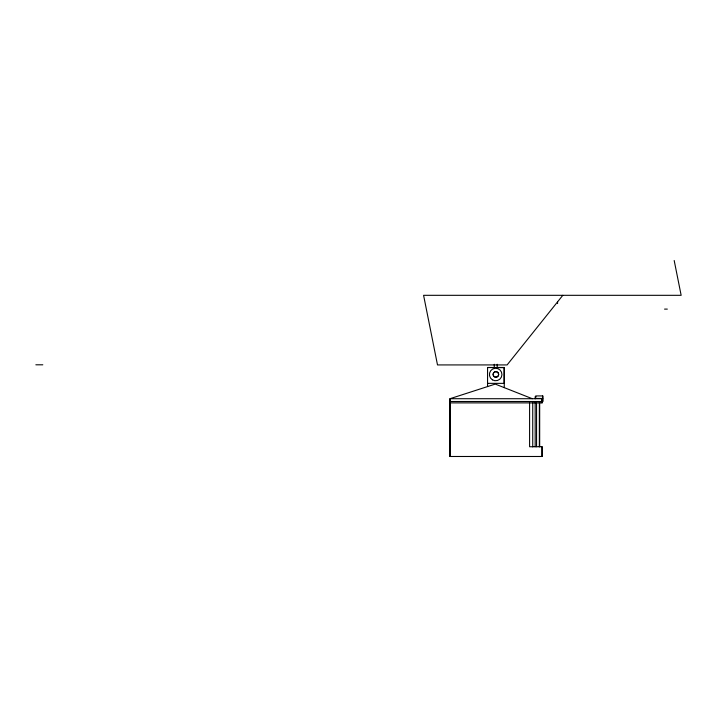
<?xml version="1.0" encoding="UTF-8"?>
<svg xmlns="http://www.w3.org/2000/svg" width="717" height="717" viewBox="0 0 717 717"><rect width="100%" height="100%" fill="white"/><g stroke="black" fill="none" stroke-linecap="round" stroke-linejoin="round"><path stroke-width="1.08" d="M529.594 402.891L529.594 446.745L542.088 446.745L542.088 456.487L449.971 456.487L449.971 398.715L495.259 384.088L532.319 398.715M449.971 456.487L449.971 398.715L542.061 398.715L542.07 402.882M487.56 386.571L487.569 367.507L504.132 367.525L504.105 383.371L487.551 383.353M494.264 367.507L494.273 364.254M504.123 367.525L497.195 367.507L497.204 364.254M504.266 387.637L504.266 367.525L496.469 367.525M449.971 402.891L542.061 402.891L542.061 398.715M562.809 295.314L507.116 364.926L437.504 364.926L423.586 295.314L681.15 295.314L674.186 260.504M664.542 309.108L667.321 309.108M35.85 364.801L42.814 364.801M487.569 367.507L494.246 367.525M542.76 395.927L542.76 401.493L542.76 395.927L535.707 395.927L535.707 398.437L542.76 398.437M535.868 396.626L535.169 396.626L535.169 398.849M449.971 401.502L542.061 401.502M557.575 302.153L557.575 303.542M542.079 446.745L542.079 456.496M539.677 402.192L539.677 446.745M539.345 402.443L539.345 446.745M536.558 402.443L536.558 446.745M535.169 402.192L535.169 446.745M532.74 402.595L532.74 446.888M498.288 372.965L497.831 372.401A2.787 2.787 0 0 0 493.538 375.869L493.995 376.434A2.787 2.787 0 0 0 498.288 372.965M494.192 376.658A2.787 2.787 0 0 0 498.62 374.749A2.787 2.787 0 0 0 494.757 371.872A2.787 2.787 0 0 0 494.192 376.658M492.4 379.831A6.265 6.265 0 0 0 501.945 374.677A6.265 6.265 0 0 0 492.704 368.986A6.265 6.265 0 0 0 492.4 379.831"/></g></svg>
